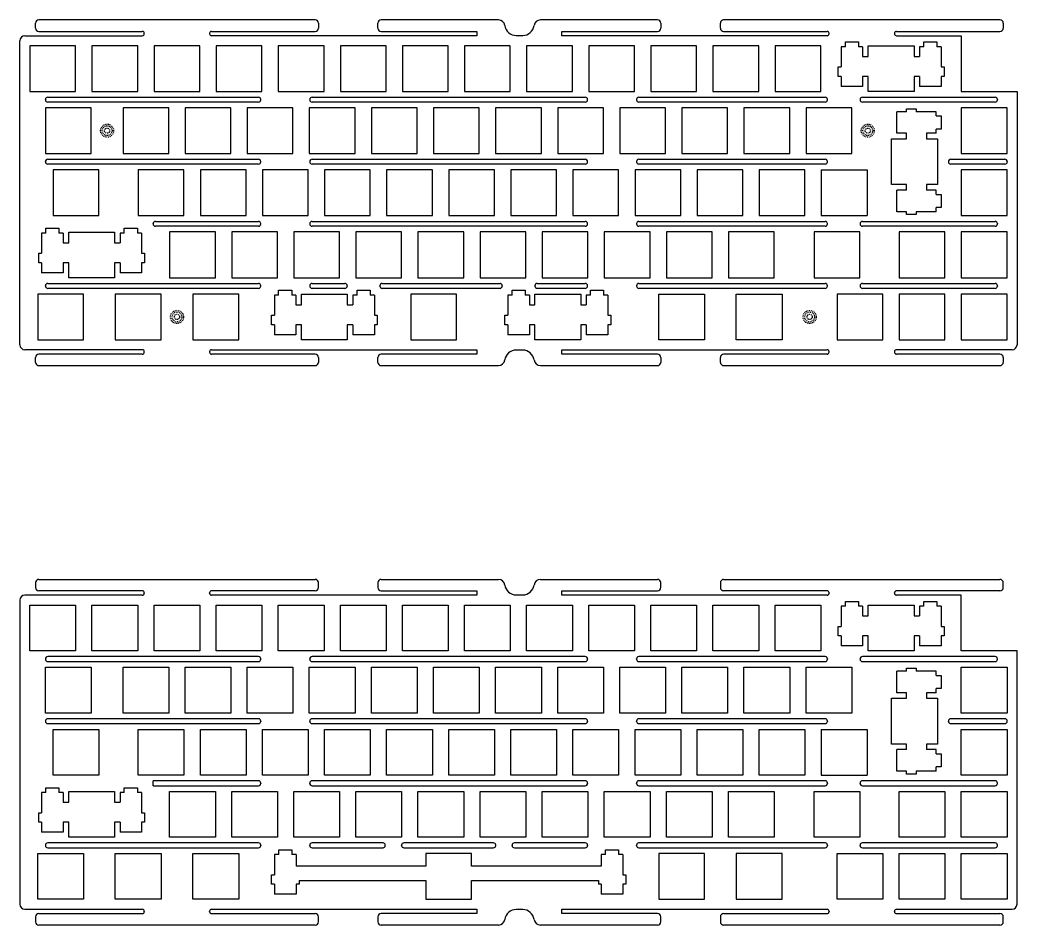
# Model space of a CAD drawing. Header units: inches. Extents: x -145 to 702, y 9 to 289.
# Drawn here: x 396.7 to 701.8, y 9.3 to 286.3 of the extents above; entities that cross this region are included whole.
import ezdxf

# ---------------------------------------------------------------- set-up
doc = ezdxf.new("R2010")
doc.units = ezdxf.units.IN
doc.header["$LTSCALE"] = 2.574606
doc.header["$MEASUREMENT"] = 0
doc.linetypes.add('HIDDEN', pattern=[0.2, 0.1, -0.1])
doc.layers.get('0').update_dxf_attribs({"linetype": 'CONTINUOUS'})
doc.layers.add('DEFAULT_2', color=8, linetype='HIDDEN')

msp = doc.modelspace()

# ---------------------------------------------------------------- linework, layer by layer
at = {"color": 7, "linetype": 'Continuous'}
for p, q in [((401.52, 283.82), (401.52, 285.32)), ((487.07, 286.32), (402.52, 286.32)), ((488.07, 285.32), (488.07, 283.82)), ((506.29, 283.82), (506.29, 285.32)), ((543.13, 286.32), (507.29, 286.32)), ((591.84, 286.32), (556.03, 286.32)), ((592.84, 285.32), (592.84, 283.82)), ((611.07, 283.82), (611.07, 285.32)), ((696.62, 286.32), (612.07, 286.32)), ((697.62, 285.32), (697.62, 283.82)), ((398.24, 281.47), (434.19, 281.47)), ((402.52, 282.82), (434.19, 282.82)), ((434.79, 282.07), (434.79, 282.22)), ((454.79, 282.22), (454.79, 282.07)), ((455.39, 282.82), (487.07, 282.82)), ((536.57, 281.47), (455.39, 281.47)), ((507.29, 282.82), (536.57, 282.82)), ((536.57, 282.82), (536.57, 281.47)), ((548.58, 281.57), (550.58, 281.57)), ((562.57, 281.47), (562.57, 282.82)), ((562.57, 282.82), (591.84, 282.82)), ((643.74, 281.47), (562.57, 281.47)), ((612.07, 282.82), (643.74, 282.82)), ((644.34, 282.07), (644.34, 282.22)), ((664.34, 282.22), (664.34, 282.07)), ((664.94, 282.82), (696.62, 282.82)), ((664.94, 281.47), (684.79, 281.47)), ((684.79, 281.47), (684.79, 264.42)), ((396.74, 186.87), (396.74, 279.97)), ((399.79, 278.42), (399.79, 264.42)), ((413.79, 278.42), (399.79, 278.42)), ((413.79, 264.42), (413.79, 278.42)), ((418.79, 278.42), (418.79, 264.42)), ((432.79, 278.42), (418.79, 278.42)), ((432.79, 264.42), (432.79, 278.42)), ((437.79, 278.42), (437.79, 264.42)), ((451.79, 278.42), (437.79, 278.42)), ((451.79, 264.42), (451.79, 278.42)), ((456.79, 278.42), (456.79, 264.42)), ((470.79, 278.42), (456.79, 278.42)), ((470.79, 264.42), (470.79, 278.42)), ((475.79, 278.42), (475.79, 264.42)), ((489.79, 278.42), (475.79, 278.42)), ((489.79, 264.42), (489.79, 278.42)), ((494.79, 278.42), (494.79, 264.42)), ((508.79, 278.42), (494.79, 278.42)), ((508.79, 264.42), (508.79, 278.42)), ((513.79, 278.42), (513.79, 264.42)), ((527.79, 278.42), (513.79, 278.42)), ((527.79, 264.42), (527.79, 278.42)), ((532.79, 278.42), (532.79, 264.42)), ((546.79, 278.42), (532.79, 278.42)), ((546.79, 264.42), (546.79, 278.42)), ((551.79, 278.42), (551.79, 264.42)), ((565.79, 278.42), (551.79, 278.42)), ((565.79, 264.42), (565.79, 278.42)), ((570.79, 278.42), (570.79, 264.42)), ((584.79, 278.42), (570.79, 278.42)), ((584.79, 264.42), (584.79, 278.42)), ((589.79, 278.42), (589.79, 264.42)), ((603.79, 278.42), (589.79, 278.42)), ((603.79, 264.42), (603.79, 278.42)), ((622.79, 278.42), (608.79, 278.42)), ((608.79, 278.42), (608.79, 264.42)), ((622.79, 264.42), (622.79, 278.42)), ((641.79, 278.42), (627.79, 278.42)), ((627.79, 278.42), (627.79, 264.42)), ((641.79, 264.42), (641.79, 278.42)), ((649.31, 278.08), (648, 278.08)), ((648, 278.08), (648, 271.92)), ((649.31, 279.58), (653.31, 279.58)), ((649.31, 278.08), (649.31, 279.58)), ((653.31, 279.58), (653.31, 278.08)), ((654.6, 278.08), (653.31, 278.08)), ((654.6, 278.08), (654.6, 275.12)), ((656.31, 278.42), (670.31, 278.42)), ((656.31, 275.12), (656.31, 278.42)), ((670.31, 278.42), (670.31, 275.12)), ((673.31, 278.08), (672, 278.08)), ((672, 278.08), (672, 275.12)), ((673.31, 279.58), (677.31, 279.58)), ((673.31, 278.08), (673.31, 279.58)), ((677.31, 279.58), (677.31, 278.08)), ((678.6, 278.08), (677.31, 278.08)), ((678.6, 278.08), (678.6, 271.92)), ((654.6, 275.12), (656.31, 275.12)), ((670.31, 275.12), (672, 275.12)), ((647.1, 271.92), (648, 271.92)), ((647.1, 269), (647.1, 271.92)), ((678.6, 271.92), (679.5, 271.92)), ((679.5, 271.92), (679.5, 269)), ((648, 269), (647.1, 269)), ((648, 269), (648, 265.98)), ((654.6, 269), (654.6, 265.98)), ((656.31, 269), (654.6, 269)), ((656.31, 264.42), (656.31, 269)), ((670.31, 269), (670.31, 264.42)), ((672, 269), (670.31, 269)), ((672, 269), (672, 265.98)), ((679.5, 269), (678.6, 269)), ((678.6, 269), (678.6, 265.98)), ((654.6, 265.98), (648, 265.98)), ((678.6, 265.98), (672, 265.98)), ((399.79, 264.42), (413.79, 264.42)), ((405.24, 262.67), (469.73, 262.67)), ((418.79, 264.42), (432.79, 264.42)), ((437.79, 264.42), (451.79, 264.42)), ((456.79, 264.42), (470.79, 264.42)), ((475.79, 264.42), (489.79, 264.42)), ((486.13, 262.67), (569.73, 262.67)), ((494.79, 264.42), (508.79, 264.42)), ((513.79, 264.42), (527.79, 264.42)), ((532.79, 264.42), (546.79, 264.42)), ((551.79, 264.42), (565.79, 264.42)), ((570.79, 264.42), (584.79, 264.42)), ((586.13, 262.67), (643.13, 262.67)), ((589.79, 264.42), (603.79, 264.42)), ((608.79, 264.42), (622.79, 264.42)), ((627.79, 264.42), (641.79, 264.42)), ((654.53, 262.67), (695.14, 262.67)), ((670.31, 264.42), (656.31, 264.42)), ((684.79, 264.42), (701.84, 264.42)), ((701.84, 264.42), (701.84, 186.87)), ((404.54, 261.87), (404.54, 261.97)), ((404.54, 259.42), (404.54, 245.42)), ((418.54, 259.42), (404.54, 259.42)), ((469.73, 261.17), (405.24, 261.17)), ((418.54, 245.42), (418.54, 259.42)), ((428.29, 259.42), (428.29, 245.42)), ((442.29, 259.42), (428.29, 259.42)), ((442.29, 245.42), (442.29, 259.42)), ((447.29, 259.42), (447.29, 245.42)), ((461.29, 259.42), (447.29, 259.42)), ((461.29, 245.42), (461.29, 259.42)), ((466.29, 259.42), (466.29, 245.42)), ((480.29, 259.42), (466.29, 259.42)), ((470.43, 261.87), (470.43, 261.97)), ((480.29, 245.42), (480.29, 259.42)), ((485.29, 259.42), (485.29, 245.42)), ((499.29, 259.42), (485.29, 259.42)), ((485.43, 261.97), (485.43, 261.87)), ((569.73, 261.17), (486.13, 261.17)), ((499.29, 245.42), (499.29, 259.42)), ((504.29, 259.42), (504.29, 245.42)), ((518.29, 259.42), (504.29, 259.42)), ((518.29, 245.42), (518.29, 259.42)), ((523.29, 259.42), (523.29, 245.42)), ((537.29, 259.42), (523.29, 259.42)), ((537.29, 245.42), (537.29, 259.42)), ((542.29, 259.42), (542.29, 245.42)), ((556.29, 259.42), (542.29, 259.42)), ((556.29, 245.42), (556.29, 259.42)), ((561.29, 259.42), (561.29, 245.42)), ((575.29, 259.42), (561.29, 259.42)), ((570.43, 261.87), (570.43, 261.97)), ((575.29, 245.42), (575.29, 259.42)), ((580.29, 259.42), (580.29, 245.42)), ((594.29, 259.42), (580.29, 259.42)), ((585.43, 261.97), (585.43, 261.87)), ((643.13, 261.17), (586.13, 261.17)), ((594.29, 245.42), (594.29, 259.42)), ((613.29, 259.42), (599.29, 259.42)), ((599.29, 259.42), (599.29, 245.42)), ((613.29, 245.42), (613.29, 259.42)), ((632.29, 259.42), (618.29, 259.42)), ((618.29, 259.42), (618.29, 245.42)), ((632.29, 245.42), (632.29, 259.42)), ((651.29, 259.42), (637.29, 259.42)), ((637.29, 259.42), (637.29, 245.42)), ((643.83, 261.87), (643.83, 261.97)), ((651.29, 245.42), (651.29, 259.42)), ((653.83, 261.97), (653.83, 261.87)), ((695.14, 261.17), (654.53, 261.17)), ((698.79, 259.42), (684.79, 259.42)), ((684.79, 259.42), (684.79, 245.42)), ((695.84, 261.97), (695.84, 261.87)), ((698.79, 245.42), (698.79, 259.42)), ((665.02, 251.62), (665.02, 258.22)), ((668.04, 258.22), (665.02, 258.22)), ((668.04, 258.22), (668.04, 259.12)), ((668.04, 259.12), (670.96, 259.12)), ((670.96, 259.12), (670.96, 258.22)), ((677.12, 258.22), (670.96, 258.22)), ((677.12, 256.92), (677.12, 258.22)), ((677.12, 256.92), (678.62, 256.92)), ((678.62, 256.92), (678.62, 252.92)), ((668.04, 251.62), (665.02, 251.62)), ((668.04, 249.92), (668.04, 251.62)), ((674.16, 251.62), (674.16, 249.92)), ((677.12, 251.62), (674.16, 251.62)), ((678.62, 252.92), (677.12, 252.92)), ((677.12, 251.62), (677.12, 252.92)), ((663.46, 235.92), (663.46, 249.92)), ((663.46, 249.92), (668.04, 249.92)), ((674.16, 249.92), (677.46, 249.92)), ((677.46, 249.92), (677.46, 235.92)), ((404.54, 245.42), (418.54, 245.42)), ((428.29, 245.42), (442.29, 245.42)), ((447.29, 245.42), (461.29, 245.42)), ((466.29, 245.42), (480.29, 245.42)), ((485.29, 245.42), (499.29, 245.42)), ((504.29, 245.42), (518.29, 245.42)), ((523.29, 245.42), (537.29, 245.42)), ((542.29, 245.42), (556.29, 245.42)), ((561.29, 245.42), (575.29, 245.42)), ((580.29, 245.42), (594.29, 245.42)), ((599.29, 245.42), (613.29, 245.42)), ((618.29, 245.42), (632.29, 245.42)), ((637.29, 245.42), (651.29, 245.42)), ((684.79, 245.42), (698.79, 245.42)), ((404.54, 242.87), (404.54, 242.97)), ((405.24, 243.67), (469.73, 243.67)), ((469.73, 242.17), (405.24, 242.17)), ((470.43, 242.87), (470.43, 242.97)), ((485.43, 242.97), (485.43, 242.87)), ((486.13, 243.67), (569.73, 243.67)), ((569.73, 242.17), (486.13, 242.17)), ((570.43, 242.87), (570.43, 242.97)), ((585.43, 242.97), (585.43, 242.87)), ((586.13, 243.67), (643.13, 243.67)), ((643.13, 242.17), (586.13, 242.17)), ((643.83, 242.87), (643.83, 242.97)), ((680.83, 242.97), (680.83, 242.87)), ((681.53, 243.67), (698.14, 243.67)), ((698.14, 242.17), (681.53, 242.17)), ((698.84, 242.97), (698.84, 242.87)), ((406.92, 240.42), (406.92, 226.42)), ((420.92, 240.42), (406.92, 240.42)), ((420.92, 226.42), (420.92, 240.42)), ((432.94, 240.42), (432.94, 226.42)), ((446.94, 240.42), (432.94, 240.42)), ((446.94, 226.42), (446.94, 240.42)), ((451.94, 240.42), (451.94, 226.42)), ((465.94, 240.42), (451.94, 240.42)), ((465.94, 226.42), (465.94, 240.42)), ((470.94, 240.42), (470.94, 226.42)), ((484.94, 240.42), (470.94, 240.42)), ((484.94, 226.42), (484.94, 240.42)), ((489.94, 240.42), (489.94, 226.42)), ((503.94, 240.42), (489.94, 240.42)), ((503.94, 226.42), (503.94, 240.42)), ((508.94, 240.42), (508.94, 226.42)), ((522.94, 240.42), (508.94, 240.42)), ((522.94, 226.42), (522.94, 240.42)), ((527.94, 240.42), (527.94, 226.42)), ((541.94, 240.42), (527.94, 240.42)), ((541.94, 226.42), (541.94, 240.42)), ((546.94, 240.42), (546.94, 226.42)), ((560.94, 240.42), (546.94, 240.42)), ((560.94, 226.42), (560.94, 240.42)), ((579.94, 240.42), (565.94, 240.42)), ((565.94, 240.42), (565.94, 226.42)), ((579.94, 226.42), (579.94, 240.42)), ((598.94, 240.42), (584.94, 240.42)), ((584.94, 240.42), (584.94, 226.42)), ((598.94, 226.42), (598.94, 240.42)), ((617.94, 240.42), (603.94, 240.42)), ((603.94, 240.42), (603.94, 226.42)), ((617.94, 226.42), (617.94, 240.42)), ((636.94, 240.42), (622.94, 240.42)), ((622.94, 240.42), (622.94, 226.42)), ((636.94, 226.42), (636.94, 240.42)), ((641.94, 240.42), (655.94, 240.42)), ((641.94, 240.42), (641.94, 226.42)), ((655.94, 240.42), (655.94, 226.42)), ((698.79, 240.42), (684.79, 240.42)), ((684.79, 240.42), (684.79, 226.42)), ((698.79, 226.42), (698.79, 240.42)), ((668.04, 235.92), (663.46, 235.92)), ((668.04, 234.22), (668.04, 235.92)), ((674.16, 235.92), (674.16, 234.22)), ((677.46, 235.92), (674.16, 235.92)), ((665.02, 227.62), (665.02, 234.22)), ((668.04, 234.22), (665.02, 234.22)), ((677.12, 234.22), (674.16, 234.22)), ((677.12, 232.92), (677.12, 234.22)), ((677.12, 232.92), (678.62, 232.92)), ((678.62, 232.92), (678.62, 228.92)), ((678.62, 228.92), (677.12, 228.92)), ((677.12, 227.62), (677.12, 228.92)), ((406.92, 226.42), (420.92, 226.42)), ((432.94, 226.42), (446.94, 226.42)), ((451.94, 226.42), (465.94, 226.42)), ((470.94, 226.42), (484.94, 226.42)), ((489.94, 226.42), (503.94, 226.42)), ((508.94, 226.42), (522.94, 226.42)), ((527.94, 226.42), (541.94, 226.42)), ((546.94, 226.42), (560.94, 226.42)), ((565.94, 226.42), (579.94, 226.42)), ((584.94, 226.42), (598.94, 226.42)), ((603.94, 226.42), (617.94, 226.42)), ((622.94, 226.42), (636.94, 226.42)), ((641.94, 226.42), (655.94, 226.42)), ((668.04, 227.62), (665.02, 227.62)), ((668.04, 226.72), (668.04, 227.62)), ((670.96, 226.72), (668.04, 226.72)), ((670.96, 227.62), (670.96, 226.72)), ((677.12, 227.62), (670.96, 227.62)), ((684.79, 226.42), (698.79, 226.42)), ((437.49, 223.87), (437.49, 223.97)), ((438.19, 224.67), (469.73, 224.67)), ((469.73, 223.17), (438.19, 223.17)), ((470.43, 223.87), (470.43, 223.97)), ((485.43, 223.97), (485.43, 223.87)), ((486.13, 224.67), (569.73, 224.67)), ((569.73, 223.17), (486.13, 223.17)), ((570.43, 223.87), (570.43, 223.97)), ((585.43, 223.97), (585.43, 223.87)), ((586.13, 224.67), (643.13, 224.67)), ((643.13, 223.17), (586.13, 223.17)), ((643.83, 223.87), (643.83, 223.97)), ((653.83, 223.97), (653.83, 223.87)), ((654.53, 224.67), (695.14, 224.67)), ((695.14, 223.17), (654.53, 223.17)), ((695.84, 223.97), (695.84, 223.87)), ((404.68, 221.06), (403.38, 221.06)), ((403.38, 221.06), (403.38, 214.9)), ((404.68, 222.56), (408.68, 222.56)), ((404.68, 221.06), (404.68, 222.56)), ((408.68, 222.56), (408.68, 221.06)), ((409.98, 221.06), (408.68, 221.06)), ((409.98, 221.06), (409.98, 218.1)), ((411.68, 221.4), (425.68, 221.4)), ((411.68, 218.1), (411.68, 221.4)), ((425.68, 221.4), (425.68, 218.1)), ((428.68, 221.06), (427.38, 221.06)), ((427.38, 221.06), (427.38, 218.1)), ((428.68, 222.56), (432.68, 222.56)), ((428.68, 221.06), (428.68, 222.56)), ((432.68, 222.56), (432.68, 221.06)), ((433.98, 221.06), (432.68, 221.06)), ((433.98, 221.06), (433.98, 214.9)), ((442.54, 221.42), (442.54, 207.42)), ((456.54, 221.42), (442.54, 221.42)), ((456.54, 207.42), (456.54, 221.42)), ((461.54, 221.42), (461.54, 207.42)), ((475.54, 221.42), (461.54, 221.42)), ((475.54, 207.42), (475.54, 221.42)), ((480.54, 221.42), (480.54, 207.42)), ((494.54, 221.42), (480.54, 221.42)), ((494.54, 207.42), (494.54, 221.42)), ((499.54, 221.42), (499.54, 207.42)), ((513.54, 221.42), (499.54, 221.42)), ((513.54, 207.42), (513.54, 221.42)), ((518.54, 221.42), (518.54, 207.42)), ((532.54, 221.42), (518.54, 221.42)), ((532.54, 207.42), (532.54, 221.42)), ((537.54, 221.42), (537.54, 207.42)), ((551.54, 221.42), (537.54, 221.42)), ((551.54, 207.42), (551.54, 221.42)), ((570.54, 221.42), (556.54, 221.42)), ((556.54, 221.42), (556.54, 207.42)), ((570.54, 207.42), (570.54, 221.42)), ((589.54, 221.42), (575.54, 221.42)), ((575.54, 221.42), (575.54, 207.42)), ((589.54, 207.42), (589.54, 221.42)), ((608.54, 221.42), (594.54, 221.42)), ((594.54, 221.42), (594.54, 207.42)), ((608.54, 207.42), (608.54, 221.42)), ((627.54, 221.42), (613.54, 221.42)), ((613.54, 221.42), (613.54, 207.42)), ((627.54, 207.42), (627.54, 221.42)), ((653.77, 221.42), (639.77, 221.42)), ((639.77, 221.42), (639.77, 207.42)), ((653.77, 207.42), (653.77, 221.42)), ((679.79, 221.42), (665.79, 221.42)), ((665.79, 221.42), (665.79, 207.42)), ((679.79, 207.42), (679.79, 221.42)), ((698.79, 221.42), (684.79, 221.42)), ((684.79, 221.42), (684.79, 207.42)), ((698.79, 207.42), (698.79, 221.42)), ((409.98, 218.1), (411.68, 218.1)), ((425.68, 218.1), (427.38, 218.1)), ((402.48, 214.9), (403.38, 214.9)), ((402.48, 211.98), (402.48, 214.9)), ((433.98, 214.9), (434.88, 214.9)), ((434.88, 214.9), (434.88, 211.98)), ((403.38, 211.98), (402.48, 211.98)), ((403.38, 211.98), (403.38, 208.96)), ((409.98, 211.98), (409.98, 208.96)), ((411.68, 211.98), (409.98, 211.98)), ((411.68, 207.4), (411.68, 211.98)), ((425.68, 211.98), (425.68, 207.4)), ((427.38, 211.98), (425.68, 211.98)), ((427.38, 211.98), (427.38, 208.96)), ((434.88, 211.98), (433.98, 211.98)), ((433.98, 211.98), (433.98, 208.96)), ((409.98, 208.96), (403.38, 208.96)), ((433.98, 208.96), (427.38, 208.96)), ((404.54, 204.87), (404.54, 204.97)), ((405.24, 205.67), (469.73, 205.67)), ((425.68, 207.4), (411.68, 207.4)), ((442.54, 207.42), (456.54, 207.42)), ((461.54, 207.42), (475.54, 207.42)), ((470.43, 204.87), (470.43, 204.97)), ((480.54, 207.42), (494.54, 207.42)), ((485.43, 204.97), (485.43, 204.87)), ((486.13, 205.67), (496.2, 205.67)), ((496.9, 204.97), (496.9, 204.87)), ((499.54, 207.42), (513.54, 207.42)), ((506.9, 204.87), (506.9, 204.97)), ((507.6, 205.67), (543.64, 205.67)), ((518.54, 207.42), (532.54, 207.42)), ((537.54, 207.42), (551.54, 207.42)), ((544.34, 204.97), (544.34, 204.87)), ((554.34, 204.87), (554.34, 204.97)), ((555.04, 205.67), (569.73, 205.67)), ((556.54, 207.42), (570.54, 207.42)), ((570.43, 204.87), (570.43, 204.97)), ((575.54, 207.42), (589.54, 207.42)), ((585.43, 204.97), (585.43, 204.87)), ((586.13, 205.67), (643.13, 205.67)), ((594.54, 207.42), (608.54, 207.42)), ((613.54, 207.42), (627.54, 207.42)), ((639.77, 207.42), (653.77, 207.42)), ((643.83, 204.87), (643.83, 204.97)), ((653.83, 204.97), (653.83, 204.87)), ((654.53, 205.67), (695.14, 205.67)), ((665.79, 207.42), (679.79, 207.42)), ((684.79, 207.42), (698.79, 207.42)), ((695.84, 204.97), (695.84, 204.87)), ((402.17, 202.42), (402.17, 188.42)), ((416.17, 202.42), (402.17, 202.42)), ((469.73, 204.17), (405.24, 204.17)), ((416.17, 188.42), (416.17, 202.42)), ((425.92, 202.42), (425.92, 188.42)), ((439.92, 202.42), (425.92, 202.42)), ((439.92, 188.42), (439.92, 202.42)), ((449.67, 202.42), (449.67, 188.42)), ((463.67, 202.42), (449.67, 202.42)), ((463.67, 188.42), (463.67, 202.42)), ((475.9, 202.08), (474.59, 202.08)), ((474.59, 202.08), (474.59, 195.92)), ((475.9, 203.58), (479.9, 203.58)), ((475.9, 202.08), (475.9, 203.58)), ((479.9, 203.58), (479.9, 202.08)), ((481.19, 202.08), (479.9, 202.08)), ((481.19, 202.08), (481.19, 199.12)), ((482.9, 202.42), (496.9, 202.42)), ((482.9, 199.12), (482.9, 202.42)), ((496.2, 204.17), (486.13, 204.17)), ((496.9, 202.42), (496.9, 199.12)), ((499.9, 202.08), (498.59, 202.08)), ((498.59, 202.08), (498.59, 199.12)), ((499.9, 203.58), (503.9, 203.58)), ((499.9, 202.08), (499.9, 203.58)), ((503.9, 203.58), (503.9, 202.08)), ((505.19, 202.08), (503.9, 202.08)), ((505.19, 202.08), (505.19, 195.92)), ((543.64, 204.17), (507.6, 204.17)), ((516.31, 202.42), (516.31, 188.42)), ((530.31, 202.42), (516.31, 202.42)), ((530.31, 188.42), (530.31, 202.42)), ((547.34, 202.08), (546.03, 202.08)), ((546.03, 202.08), (546.03, 195.92)), ((547.34, 203.58), (551.34, 203.58)), ((547.34, 202.08), (547.34, 203.58)), ((551.34, 203.58), (551.34, 202.08)), ((552.63, 202.08), (551.34, 202.08)), ((552.63, 202.08), (552.63, 199.12)), ((554.34, 202.42), (568.34, 202.42)), ((554.34, 199.12), (554.34, 202.42)), ((569.73, 204.17), (555.04, 204.17)), ((568.34, 202.42), (568.34, 199.12)), ((571.34, 202.08), (570.03, 202.08)), ((570.03, 202.08), (570.03, 199.12)), ((571.34, 203.58), (575.34, 203.58)), ((571.34, 202.08), (571.34, 203.58)), ((575.34, 203.58), (575.34, 202.08)), ((576.63, 202.08), (575.34, 202.08)), ((576.63, 202.08), (576.63, 195.92)), ((643.13, 204.17), (586.13, 204.17)), ((592.19, 202.42), (606.19, 202.42)), ((592.19, 188.42), (592.19, 202.42)), ((606.19, 202.42), (606.19, 188.42)), ((615.94, 202.42), (629.94, 202.42)), ((615.94, 188.42), (615.94, 202.42)), ((629.94, 202.42), (629.94, 188.42)), ((660.79, 202.42), (646.79, 202.42)), ((646.79, 202.42), (646.79, 188.42)), ((695.14, 204.17), (654.53, 204.17)), ((660.79, 188.42), (660.79, 202.42)), ((679.79, 202.42), (665.79, 202.42)), ((665.79, 202.42), (665.79, 188.42)), ((679.79, 188.42), (679.79, 202.42)), ((698.79, 202.42), (684.79, 202.42)), ((684.79, 202.42), (684.79, 188.42)), ((698.79, 188.42), (698.79, 202.42)), ((481.19, 199.12), (482.9, 199.12)), ((496.9, 199.12), (498.59, 199.12)), ((552.63, 199.12), (554.34, 199.12)), ((568.34, 199.12), (570.03, 199.12)), ((473.69, 195.92), (474.59, 195.92)), ((473.69, 193), (473.69, 195.92)), ((505.19, 195.92), (506.09, 195.92)), ((506.09, 195.92), (506.09, 193)), ((545.13, 195.92), (546.03, 195.92)), ((545.13, 193), (545.13, 195.92)), ((576.63, 195.92), (577.53, 195.92)), ((577.53, 195.92), (577.53, 193)), ((474.59, 193), (473.69, 193)), ((474.59, 193), (474.59, 189.98)), ((481.19, 193), (481.19, 189.98)), ((482.9, 193), (481.19, 193)), ((482.9, 188.42), (482.9, 193)), ((496.9, 193), (496.9, 188.42)), ((498.59, 193), (496.9, 193)), ((498.59, 193), (498.59, 189.98)), ((506.09, 193), (505.19, 193)), ((505.19, 193), (505.19, 189.98)), ((546.03, 193), (545.13, 193)), ((546.03, 193), (546.03, 189.98)), ((552.63, 193), (552.63, 189.98)), ((554.34, 193), (552.63, 193)), ((554.34, 188.42), (554.34, 193)), ((568.34, 193), (568.34, 188.42)), ((570.03, 193), (568.34, 193)), ((570.03, 193), (570.03, 189.98)), ((577.53, 193), (576.63, 193)), ((576.63, 193), (576.63, 189.98)), ((481.19, 189.98), (474.59, 189.98)), ((505.19, 189.98), (498.59, 189.98)), ((552.63, 189.98), (546.03, 189.98)), ((576.63, 189.98), (570.03, 189.98)), ((402.17, 188.42), (416.17, 188.42)), ((425.92, 188.42), (439.92, 188.42)), ((449.67, 188.42), (463.67, 188.42)), ((496.9, 188.42), (482.9, 188.42)), ((516.31, 188.42), (530.31, 188.42)), ((568.34, 188.42), (554.34, 188.42)), ((606.19, 188.42), (592.19, 188.42)), ((629.94, 188.42), (615.94, 188.42)), ((646.79, 188.42), (660.79, 188.42)), ((665.79, 188.42), (679.79, 188.42)), ((684.79, 188.42), (698.79, 188.42)), ((434.19, 185.37), (398.24, 185.37)), ((434.19, 184.02), (402.52, 184.02)), ((434.79, 184.62), (434.79, 184.77)), ((454.79, 184.77), (454.79, 184.62)), ((455.39, 185.37), (536.57, 185.37)), ((487.07, 184.02), (455.39, 184.02)), ((536.57, 184.02), (507.29, 184.02)), ((536.57, 185.37), (536.57, 184.02)), ((550.58, 185.27), (548.58, 185.27)), ((562.57, 185.37), (643.74, 185.37)), ((562.57, 184.02), (562.57, 185.37)), ((591.84, 184.02), (562.57, 184.02)), ((643.74, 184.02), (612.07, 184.02)), ((644.34, 184.62), (644.34, 184.77)), ((664.34, 184.77), (664.34, 184.62)), ((700.34, 185.37), (664.94, 185.37)), ((696.62, 184.02), (664.94, 184.02)), ((401.52, 181.52), (401.52, 183.02)), ((402.52, 180.52), (487.07, 180.52)), ((488.07, 183.02), (488.07, 181.52)), ((506.29, 181.52), (506.29, 183.02)), ((507.29, 180.52), (543.13, 180.52)), ((556.03, 180.52), (591.84, 180.52)), ((592.84, 183.02), (592.84, 181.52)), ((611.07, 181.52), (611.07, 183.02)), ((612.07, 180.52), (696.62, 180.52)), ((697.62, 183.02), (697.62, 181.52)), ((401.52, 114.09), (401.52, 112.59)), ((402.52, 115.09), (487.07, 115.09)), ((488.07, 112.59), (488.07, 114.09)), ((506.29, 114.09), (506.29, 112.59)), ((507.29, 115.09), (543.13, 115.09)), ((556.03, 115.09), (591.84, 115.09)), ((592.84, 112.59), (592.84, 114.09)), ((611.07, 114.09), (611.07, 112.59)), ((612.07, 115.09), (696.62, 115.09)), ((697.62, 112.59), (697.62, 114.09)), ((434.19, 110.24), (398.24, 110.24)), ((434.19, 111.59), (402.52, 111.59)), ((434.79, 110.99), (434.79, 110.84)), ((454.79, 110.84), (454.79, 110.99)), ((487.07, 111.59), (455.39, 111.59)), ((536.57, 110.24), (455.39, 110.24)), ((507.29, 111.59), (536.57, 111.59)), ((536.57, 111.59), (536.57, 110.24)), ((548.58, 110.34), (550.58, 110.34)), ((562.57, 110.24), (562.57, 111.59)), ((562.57, 111.59), (591.84, 111.59)), ((643.74, 110.24), (562.57, 110.24)), ((643.74, 111.59), (612.07, 111.59)), ((644.34, 110.99), (644.34, 110.84)), ((664.34, 110.84), (664.34, 110.99)), ((696.62, 111.59), (664.94, 111.59)), ((684.79, 110.24), (664.94, 110.24)), ((684.79, 93.19), (684.79, 110.24)), ((396.74, 108.74), (396.74, 15.64)), ((399.79, 93.19), (399.79, 107.19)), ((399.79, 107.19), (413.79, 107.19)), ((413.79, 107.19), (413.79, 93.19)), ((418.79, 93.19), (418.79, 107.19)), ((418.79, 107.19), (432.79, 107.19)), ((432.79, 107.19), (432.79, 93.19)), ((437.79, 93.19), (437.79, 107.19)), ((437.79, 107.19), (451.79, 107.19)), ((451.79, 107.19), (451.79, 93.19)), ((456.79, 93.19), (456.79, 107.19)), ((456.79, 107.19), (470.79, 107.19)), ((470.79, 107.19), (470.79, 93.19)), ((475.79, 93.19), (475.79, 107.19)), ((475.79, 107.19), (489.79, 107.19)), ((489.79, 107.19), (489.79, 93.19)), ((494.79, 93.19), (494.79, 107.19)), ((494.79, 107.19), (508.79, 107.19)), ((508.79, 107.19), (508.79, 93.19)), ((513.79, 93.19), (513.79, 107.19)), ((513.79, 107.19), (527.79, 107.19)), ((527.79, 107.19), (527.79, 93.19)), ((532.79, 93.19), (532.79, 107.19)), ((532.79, 107.19), (546.79, 107.19)), ((546.79, 107.19), (546.79, 93.19)), ((551.79, 93.19), (551.79, 107.19)), ((551.79, 107.19), (565.79, 107.19)), ((565.79, 107.19), (565.79, 93.19)), ((570.79, 93.19), (570.79, 107.19)), ((570.79, 107.19), (584.79, 107.19)), ((584.79, 107.19), (584.79, 93.19)), ((589.79, 93.19), (589.79, 107.19)), ((589.79, 107.19), (603.79, 107.19)), ((603.79, 107.19), (603.79, 93.19)), ((608.79, 107.19), (622.79, 107.19)), ((608.79, 93.19), (608.79, 107.19)), ((622.79, 107.19), (622.79, 93.19)), ((627.79, 107.19), (641.79, 107.19)), ((627.79, 93.19), (627.79, 107.19)), ((641.79, 107.19), (641.79, 93.19)), ((649.31, 106.85), (648, 106.85)), ((648, 106.85), (648, 100.69)), ((649.31, 108.35), (653.31, 108.35)), ((649.31, 106.85), (649.31, 108.35)), ((653.31, 108.35), (653.31, 106.85)), ((654.6, 106.85), (653.31, 106.85)), ((654.6, 106.85), (654.6, 103.89)), ((656.31, 107.19), (670.31, 107.19)), ((656.31, 103.89), (656.31, 107.19)), ((670.31, 107.19), (670.31, 103.89)), ((673.31, 106.85), (672, 106.85)), ((672, 106.85), (672, 103.89)), ((673.31, 108.35), (677.31, 108.35)), ((673.31, 106.85), (673.31, 108.35)), ((677.31, 108.35), (677.31, 106.85)), ((678.6, 106.85), (677.31, 106.85)), ((678.6, 106.85), (678.6, 100.69)), ((654.6, 103.89), (656.31, 103.89)), ((670.31, 103.89), (672, 103.89)), ((647.1, 100.69), (648, 100.69)), ((647.1, 97.77), (647.1, 100.69)), ((678.6, 100.69), (679.5, 100.69)), ((679.5, 100.69), (679.5, 97.77)), ((648, 97.77), (647.1, 97.77)), ((648, 97.77), (648, 94.75)), ((654.6, 97.77), (654.6, 94.75)), ((656.31, 97.77), (654.6, 97.77)), ((656.31, 93.19), (656.31, 97.77)), ((670.31, 97.77), (670.31, 93.19)), ((672, 97.77), (670.31, 97.77)), ((672, 97.77), (672, 94.75)), ((679.5, 97.77), (678.6, 97.77)), ((678.6, 97.77), (678.6, 94.75)), ((654.6, 94.75), (648, 94.75)), ((678.6, 94.75), (672, 94.75)), ((413.79, 93.19), (399.79, 93.19)), ((432.79, 93.19), (418.79, 93.19)), ((451.79, 93.19), (437.79, 93.19)), ((470.79, 93.19), (456.79, 93.19)), ((489.79, 93.19), (475.79, 93.19)), ((508.79, 93.19), (494.79, 93.19)), ((527.79, 93.19), (513.79, 93.19)), ((546.79, 93.19), (532.79, 93.19)), ((565.79, 93.19), (551.79, 93.19)), ((584.79, 93.19), (570.79, 93.19)), ((603.79, 93.19), (589.79, 93.19)), ((622.79, 93.19), (608.79, 93.19)), ((641.79, 93.19), (627.79, 93.19)), ((670.31, 93.19), (656.31, 93.19)), ((701.84, 93.19), (684.79, 93.19)), ((701.84, 15.64), (701.84, 93.19)), ((404.54, 90.74), (404.54, 90.64)), ((469.73, 91.44), (405.24, 91.44)), ((405.24, 89.94), (469.73, 89.94)), ((470.43, 90.74), (470.43, 90.64)), ((485.43, 90.64), (485.43, 90.74)), ((569.73, 91.44), (486.13, 91.44)), ((486.13, 89.94), (569.73, 89.94)), ((570.43, 90.74), (570.43, 90.64)), ((585.43, 90.64), (585.43, 90.74)), ((643.13, 91.44), (586.13, 91.44)), ((586.13, 89.94), (643.13, 89.94)), ((643.83, 90.74), (643.83, 90.64)), ((653.83, 90.64), (653.83, 90.74)), ((695.14, 91.44), (654.53, 91.44)), ((654.53, 89.94), (695.14, 89.94)), ((695.84, 90.64), (695.84, 90.74)), ((404.54, 74.19), (404.54, 88.19)), ((404.54, 88.19), (418.54, 88.19)), ((418.54, 88.19), (418.54, 74.19)), ((428.29, 74.19), (428.29, 88.19)), ((428.29, 88.19), (442.29, 88.19)), ((442.29, 88.19), (442.29, 74.19)), ((447.29, 74.19), (447.29, 88.19)), ((447.29, 88.19), (461.29, 88.19)), ((461.29, 88.19), (461.29, 74.19)), ((466.29, 74.19), (466.29, 88.19)), ((466.29, 88.19), (480.29, 88.19)), ((480.29, 88.19), (480.29, 74.19)), ((485.29, 74.19), (485.29, 88.19)), ((485.29, 88.19), (499.29, 88.19)), ((499.29, 88.19), (499.29, 74.19)), ((504.29, 74.19), (504.29, 88.19)), ((504.29, 88.19), (518.29, 88.19)), ((518.29, 88.19), (518.29, 74.19)), ((523.29, 74.19), (523.29, 88.19)), ((523.29, 88.19), (537.29, 88.19)), ((537.29, 88.19), (537.29, 74.19)), ((542.29, 74.19), (542.29, 88.19)), ((542.29, 88.19), (556.29, 88.19)), ((556.29, 88.19), (556.29, 74.19)), ((561.29, 74.19), (561.29, 88.19)), ((561.29, 88.19), (575.29, 88.19)), ((575.29, 88.19), (575.29, 74.19)), ((580.29, 74.19), (580.29, 88.19)), ((580.29, 88.19), (594.29, 88.19)), ((594.29, 88.19), (594.29, 74.19)), ((599.29, 88.19), (613.29, 88.19)), ((599.29, 74.19), (599.29, 88.19)), ((613.29, 88.19), (613.29, 74.19)), ((618.29, 88.19), (632.29, 88.19)), ((618.29, 74.19), (618.29, 88.19)), ((632.29, 88.19), (632.29, 74.19)), ((637.29, 88.19), (651.29, 88.19)), ((637.29, 74.19), (637.29, 88.19)), ((651.29, 88.19), (651.29, 74.19)), ((665.02, 80.39), (665.02, 86.99)), ((668.04, 86.99), (665.02, 86.99)), ((668.04, 86.99), (668.04, 87.89)), ((668.04, 87.89), (670.96, 87.89)), ((670.96, 87.89), (670.96, 86.99)), ((677.12, 86.99), (670.96, 86.99)), ((677.12, 85.69), (677.12, 86.99)), ((677.12, 85.69), (678.62, 85.69)), ((678.62, 85.69), (678.62, 81.69)), ((684.79, 88.19), (698.79, 88.19)), ((684.79, 74.19), (684.79, 88.19)), ((698.79, 88.19), (698.79, 74.19)), ((668.04, 80.39), (665.02, 80.39)), ((668.04, 78.69), (668.04, 80.39)), ((674.16, 80.39), (674.16, 78.69)), ((677.12, 80.39), (674.16, 80.39)), ((678.62, 81.69), (677.12, 81.69)), ((677.12, 80.39), (677.12, 81.69)), ((663.46, 64.69), (663.46, 78.69)), ((663.46, 78.69), (668.04, 78.69)), ((674.16, 78.69), (677.46, 78.69)), ((677.46, 78.69), (677.46, 64.69)), ((418.54, 74.19), (404.54, 74.19)), ((442.29, 74.19), (428.29, 74.19)), ((461.29, 74.19), (447.29, 74.19)), ((480.29, 74.19), (466.29, 74.19)), ((499.29, 74.19), (485.29, 74.19)), ((518.29, 74.19), (504.29, 74.19)), ((537.29, 74.19), (523.29, 74.19)), ((556.29, 74.19), (542.29, 74.19)), ((575.29, 74.19), (561.29, 74.19)), ((594.29, 74.19), (580.29, 74.19)), ((613.29, 74.19), (599.29, 74.19)), ((632.29, 74.19), (618.29, 74.19)), ((651.29, 74.19), (637.29, 74.19)), ((698.79, 74.19), (684.79, 74.19)), ((404.54, 71.74), (404.54, 71.64)), ((469.73, 72.44), (405.24, 72.44)), ((405.24, 70.94), (469.73, 70.94)), ((470.43, 71.74), (470.43, 71.64)), ((485.43, 71.64), (485.43, 71.74)), ((569.73, 72.44), (486.13, 72.44)), ((486.13, 70.94), (569.73, 70.94)), ((570.43, 71.74), (570.43, 71.64)), ((585.43, 71.64), (585.43, 71.74)), ((643.13, 72.44), (586.13, 72.44)), ((586.13, 70.94), (643.13, 70.94)), ((643.83, 71.74), (643.83, 71.64)), ((680.83, 71.64), (680.83, 71.74)), ((698.14, 72.44), (681.53, 72.44)), ((681.53, 70.94), (698.14, 70.94)), ((698.84, 71.64), (698.84, 71.74)), ((406.92, 55.19), (406.92, 69.19)), ((406.92, 69.19), (420.92, 69.19)), ((420.92, 69.19), (420.92, 55.19)), ((432.94, 55.19), (432.94, 69.19)), ((432.94, 69.19), (446.94, 69.19)), ((446.94, 69.19), (446.94, 55.19)), ((451.94, 55.19), (451.94, 69.19)), ((451.94, 69.19), (465.94, 69.19)), ((465.94, 69.19), (465.94, 55.19)), ((470.94, 55.19), (470.94, 69.19)), ((470.94, 69.19), (484.94, 69.19)), ((484.94, 69.19), (484.94, 55.19)), ((489.94, 55.19), (489.94, 69.19)), ((489.94, 69.19), (503.94, 69.19)), ((503.94, 69.19), (503.94, 55.19)), ((508.94, 55.19), (508.94, 69.19)), ((508.94, 69.19), (522.94, 69.19)), ((522.94, 69.19), (522.94, 55.19)), ((527.94, 55.19), (527.94, 69.19)), ((527.94, 69.19), (541.94, 69.19)), ((541.94, 69.19), (541.94, 55.19)), ((546.94, 55.19), (546.94, 69.19)), ((546.94, 69.19), (560.94, 69.19)), ((560.94, 69.19), (560.94, 55.19)), ((565.94, 69.19), (579.94, 69.19)), ((565.94, 55.19), (565.94, 69.19)), ((579.94, 69.19), (579.94, 55.19)), ((584.94, 69.19), (598.94, 69.19)), ((584.94, 55.19), (584.94, 69.19)), ((598.94, 69.19), (598.94, 55.19)), ((603.94, 69.19), (617.94, 69.19)), ((603.94, 55.19), (603.94, 69.19)), ((617.94, 69.19), (617.94, 55.19)), ((622.94, 69.19), (636.94, 69.19)), ((622.94, 55.19), (622.94, 69.19)), ((636.94, 69.19), (636.94, 55.19)), ((641.94, 69.19), (655.94, 69.19)), ((641.94, 69.19), (641.94, 55.19)), ((655.94, 69.19), (655.94, 55.19)), ((684.79, 69.19), (698.79, 69.19)), ((684.79, 55.19), (684.79, 69.19)), ((698.79, 69.19), (698.79, 55.19)), ((668.04, 64.69), (663.46, 64.69)), ((668.04, 62.99), (668.04, 64.69)), ((674.16, 64.69), (674.16, 62.99)), ((677.46, 64.69), (674.16, 64.69)), ((665.02, 56.39), (665.02, 62.99)), ((668.04, 62.99), (665.02, 62.99)), ((677.12, 62.99), (674.16, 62.99)), ((677.12, 61.69), (677.12, 62.99)), ((677.12, 61.69), (678.62, 61.69)), ((678.62, 61.69), (678.62, 57.69)), ((420.92, 55.19), (406.92, 55.19)), ((446.94, 55.19), (432.94, 55.19)), ((465.94, 55.19), (451.94, 55.19)), ((484.94, 55.19), (470.94, 55.19)), ((503.94, 55.19), (489.94, 55.19)), ((522.94, 55.19), (508.94, 55.19)), ((541.94, 55.19), (527.94, 55.19)), ((560.94, 55.19), (546.94, 55.19)), ((579.94, 55.19), (565.94, 55.19)), ((598.94, 55.19), (584.94, 55.19)), ((617.94, 55.19), (603.94, 55.19)), ((636.94, 55.19), (622.94, 55.19)), ((641.94, 55.19), (655.94, 55.19)), ((668.04, 56.39), (665.02, 56.39)), ((668.04, 55.49), (668.04, 56.39)), ((670.96, 55.49), (668.04, 55.49)), ((670.96, 56.39), (670.96, 55.49)), ((677.12, 56.39), (670.96, 56.39)), ((678.62, 57.69), (677.12, 57.69)), ((677.12, 56.39), (677.12, 57.69)), ((698.79, 55.19), (684.79, 55.19)), ((437.49, 51.94), (437.49, 53.44)), ((469.73, 53.44), (437.49, 53.44)), ((437.49, 51.94), (469.73, 51.94)), ((470.43, 52.74), (470.43, 52.64)), ((485.43, 52.64), (485.43, 52.74)), ((569.73, 53.44), (486.13, 53.44)), ((486.13, 51.94), (569.73, 51.94)), ((570.43, 52.74), (570.43, 52.64)), ((585.43, 52.64), (585.43, 52.74)), ((643.13, 53.44), (586.13, 53.44)), ((586.13, 51.94), (643.13, 51.94)), ((643.83, 52.74), (643.83, 52.64)), ((653.83, 52.64), (653.83, 52.74)), ((695.14, 53.44), (654.53, 53.44)), ((654.53, 51.94), (695.14, 51.94)), ((695.84, 52.64), (695.84, 52.74)), ((404.68, 49.84), (403.38, 49.84)), ((403.38, 49.84), (403.38, 43.68)), ((404.68, 51.34), (408.68, 51.34)), ((404.68, 49.84), (404.68, 51.34)), ((408.68, 51.34), (408.68, 49.84)), ((409.98, 49.84), (408.68, 49.84)), ((409.98, 49.84), (409.98, 46.88)), ((411.68, 50.18), (425.68, 50.18)), ((411.68, 46.88), (411.68, 50.18)), ((425.68, 50.18), (425.68, 46.88)), ((428.68, 49.84), (427.38, 49.84)), ((427.38, 49.84), (427.38, 46.88)), ((428.68, 51.34), (432.68, 51.34)), ((428.68, 49.84), (428.68, 51.34)), ((432.68, 51.34), (432.68, 49.84)), ((433.98, 49.84), (432.68, 49.84)), ((433.98, 49.84), (433.98, 43.68)), ((442.54, 36.19), (442.54, 50.19)), ((442.54, 50.19), (456.54, 50.19)), ((456.54, 50.19), (456.54, 36.19)), ((461.54, 36.19), (461.54, 50.19)), ((461.54, 50.19), (475.54, 50.19)), ((475.54, 50.19), (475.54, 36.19)), ((480.54, 36.19), (480.54, 50.19)), ((480.54, 50.19), (494.54, 50.19)), ((494.54, 50.19), (494.54, 36.19)), ((499.54, 36.19), (499.54, 50.19)), ((499.54, 50.19), (513.54, 50.19)), ((513.54, 50.19), (513.54, 36.19)), ((518.54, 36.19), (518.54, 50.19)), ((518.54, 50.19), (532.54, 50.19)), ((532.54, 50.19), (532.54, 36.19)), ((537.54, 36.19), (537.54, 50.19)), ((537.54, 50.19), (551.54, 50.19)), ((551.54, 50.19), (551.54, 36.19)), ((556.54, 50.19), (570.54, 50.19)), ((556.54, 36.19), (556.54, 50.19)), ((570.54, 50.19), (570.54, 36.19)), ((575.54, 50.19), (589.54, 50.19)), ((575.54, 36.19), (575.54, 50.19)), ((589.54, 50.19), (589.54, 36.19)), ((594.54, 50.19), (608.54, 50.19)), ((594.54, 36.19), (594.54, 50.19)), ((608.54, 50.19), (608.54, 36.19)), ((613.54, 50.19), (627.54, 50.19)), ((613.54, 36.19), (613.54, 50.19)), ((627.54, 50.19), (627.54, 36.19)), ((639.77, 50.19), (653.77, 50.19)), ((639.77, 36.19), (639.77, 50.19)), ((653.77, 50.19), (653.77, 36.19)), ((665.79, 50.19), (679.79, 50.19)), ((665.79, 36.19), (665.79, 50.19)), ((679.79, 50.19), (679.79, 36.19)), ((684.79, 50.19), (698.79, 50.19)), ((684.79, 36.19), (684.79, 50.19)), ((698.79, 50.19), (698.79, 36.19)), ((409.98, 46.88), (411.68, 46.88)), ((425.68, 46.88), (427.38, 46.88)), ((402.48, 43.68), (403.38, 43.68)), ((402.48, 40.76), (402.48, 43.68)), ((433.98, 43.68), (434.88, 43.68)), ((434.88, 43.68), (434.88, 40.76)), ((403.38, 40.76), (402.48, 40.76)), ((403.38, 40.76), (403.38, 37.74)), ((409.98, 40.76), (409.98, 37.74)), ((411.68, 40.76), (409.98, 40.76)), ((411.68, 36.18), (411.68, 40.76)), ((425.68, 40.76), (425.68, 36.18)), ((427.38, 40.76), (425.68, 40.76)), ((427.38, 40.76), (427.38, 37.74)), ((434.88, 40.76), (433.98, 40.76)), ((433.98, 40.76), (433.98, 37.74)), ((409.98, 37.74), (403.38, 37.74)), ((433.98, 37.74), (427.38, 37.74)), ((404.54, 33.74), (404.54, 33.64)), ((469.73, 34.44), (405.24, 34.44)), ((425.68, 36.18), (411.68, 36.18)), ((456.54, 36.19), (442.54, 36.19)), ((475.54, 36.19), (461.54, 36.19)), ((470.43, 33.74), (470.43, 33.64)), ((494.54, 36.19), (480.54, 36.19)), ((485.43, 33.64), (485.43, 33.74)), ((507.84, 34.44), (486.13, 34.44)), ((513.54, 36.19), (499.54, 36.19)), ((508.54, 33.64), (508.54, 33.74)), ((513.54, 33.64), (513.54, 33.74)), ((541.62, 34.44), (514.24, 34.44)), ((532.54, 36.19), (518.54, 36.19)), ((551.54, 36.19), (537.54, 36.19)), ((542.32, 33.64), (542.32, 33.74)), ((547.32, 33.64), (547.32, 33.74)), ((569.73, 34.44), (548.02, 34.44)), ((570.54, 36.19), (556.54, 36.19)), ((570.43, 33.74), (570.43, 33.64)), ((589.54, 36.19), (575.54, 36.19)), ((585.43, 33.64), (585.43, 33.74)), ((643.13, 34.44), (586.13, 34.44)), ((608.54, 36.19), (594.54, 36.19)), ((627.54, 36.19), (613.54, 36.19)), ((653.77, 36.19), (639.77, 36.19)), ((643.83, 33.74), (643.83, 33.64)), ((653.83, 33.64), (653.83, 33.74)), ((695.14, 34.44), (654.53, 34.44)), ((679.79, 36.19), (665.79, 36.19)), ((698.79, 36.19), (684.79, 36.19)), ((695.84, 33.64), (695.84, 33.74)), ((402.17, 17.19), (402.17, 31.19)), ((402.17, 31.19), (416.17, 31.19)), ((405.24, 32.94), (469.73, 32.94)), ((416.17, 31.19), (416.17, 17.19)), ((425.92, 17.19), (425.92, 31.19)), ((425.92, 31.19), (439.92, 31.19)), ((439.92, 31.19), (439.92, 17.19)), ((449.67, 17.19), (449.67, 31.19)), ((449.67, 31.19), (463.67, 31.19)), ((463.67, 31.19), (463.67, 17.19)), ((475.93, 30.85), (474.63, 30.85)), ((474.63, 30.85), (474.63, 24.69)), ((475.93, 32.35), (479.93, 32.35)), ((475.93, 30.85), (475.93, 32.35)), ((479.93, 32.35), (479.93, 30.85)), ((481.23, 30.85), (479.93, 30.85)), ((481.23, 30.85), (481.23, 27.27)), ((486.13, 32.94), (507.84, 32.94)), ((514.24, 32.94), (541.62, 32.94)), ((534.93, 31.19), (520.93, 31.19)), ((520.93, 31.19), (520.93, 27.27)), ((534.93, 27.27), (534.93, 31.19)), ((548.02, 32.94), (569.73, 32.94)), ((575.93, 30.85), (574.63, 30.85)), ((574.63, 30.85), (574.63, 27.27)), ((575.93, 32.35), (579.93, 32.35)), ((575.93, 30.85), (575.93, 32.35)), ((579.93, 32.35), (579.93, 30.85)), ((581.23, 30.85), (579.93, 30.85)), ((581.23, 30.85), (581.23, 24.69)), ((586.13, 32.94), (643.13, 32.94)), ((606.19, 31.19), (592.19, 31.19)), ((592.19, 31.19), (592.19, 17.19)), ((606.19, 17.19), (606.19, 31.19)), ((629.94, 31.19), (615.94, 31.19)), ((615.94, 31.19), (615.94, 17.19)), ((629.94, 17.19), (629.94, 31.19)), ((646.79, 31.19), (660.79, 31.19)), ((646.79, 17.19), (646.79, 31.19)), ((654.53, 32.94), (695.14, 32.94)), ((660.79, 31.19), (660.79, 17.19)), ((665.79, 31.19), (679.79, 31.19)), ((665.79, 17.19), (665.79, 31.19)), ((679.79, 31.19), (679.79, 17.19)), ((684.79, 31.19), (698.79, 31.19)), ((684.79, 17.19), (684.79, 31.19)), ((698.79, 31.19), (698.79, 17.19)), ((473.73, 24.69), (474.63, 24.69)), ((473.73, 21.77), (473.73, 24.69)), ((520.93, 27.27), (481.23, 27.27)), ((574.63, 27.27), (534.93, 27.27)), ((581.23, 24.69), (582.13, 24.69)), ((582.13, 24.69), (582.13, 21.77)), ((474.63, 21.77), (473.73, 21.77)), ((474.63, 21.77), (474.63, 18.75)), ((481.23, 21.77), (481.23, 18.75)), ((482.13, 21.77), (481.23, 21.77)), ((482.13, 22.97), (520.93, 22.97)), ((482.13, 22.97), (482.13, 21.77)), ((520.93, 22.97), (520.93, 17.19)), ((534.93, 22.97), (573.73, 22.97)), ((534.93, 17.19), (534.93, 22.97)), ((573.73, 22.97), (573.73, 21.77)), ((574.63, 21.77), (573.73, 21.77)), ((574.63, 21.77), (574.63, 18.75)), ((582.13, 21.77), (581.23, 21.77)), ((581.23, 21.77), (581.23, 18.75)), ((481.23, 18.75), (474.63, 18.75)), ((581.23, 18.75), (574.63, 18.75)), ((416.17, 17.19), (402.17, 17.19)), ((439.92, 17.19), (425.92, 17.19)), ((463.67, 17.19), (449.67, 17.19)), ((520.93, 17.19), (534.93, 17.19)), ((592.19, 17.19), (606.19, 17.19)), ((615.94, 17.19), (629.94, 17.19)), ((660.79, 17.19), (646.79, 17.19)), ((679.79, 17.19), (665.79, 17.19)), ((698.79, 17.19), (684.79, 17.19)), ((398.24, 14.14), (434.19, 14.14)), ((402.52, 12.79), (434.19, 12.79)), ((434.79, 13.54), (434.79, 13.39)), ((454.79, 13.39), (454.79, 13.54)), ((455.39, 14.14), (536.57, 14.14)), ((455.39, 12.79), (487.07, 12.79)), ((536.57, 12.79), (507.29, 12.79)), ((536.57, 14.14), (536.57, 12.79)), ((550.58, 14.04), (548.58, 14.04)), ((562.57, 14.14), (643.74, 14.14)), ((562.57, 12.79), (562.57, 14.14)), ((591.84, 12.79), (562.57, 12.79)), ((612.07, 12.79), (643.74, 12.79)), ((644.34, 13.54), (644.34, 13.39)), ((664.34, 13.39), (664.34, 13.54)), ((664.94, 14.14), (700.34, 14.14)), ((664.94, 12.79), (696.62, 12.79)), ((401.52, 11.79), (401.52, 10.29)), ((487.07, 9.29), (402.52, 9.29)), ((488.07, 10.29), (488.07, 11.79)), ((506.29, 11.79), (506.29, 10.29)), ((543.13, 9.29), (507.29, 9.29)), ((591.84, 9.29), (556.03, 9.29)), ((592.84, 10.29), (592.84, 11.79)), ((611.07, 11.79), (611.07, 10.29)), ((696.62, 9.29), (612.07, 9.29)), ((697.62, 10.29), (697.62, 11.79))]:
    msp.add_line(p, q, dxfattribs=at)
for centre, radius, start, end in [((402.52, 285.32), 1, 90, 180), ((402.52, 283.82), 1, 180, 270), ((487.07, 285.32), 1, 360, 90), ((487.07, 283.82), 1, 270, 0), ((507.29, 285.32), 1, 90, 180), ((507.29, 283.82), 1, 180, 270), ((543.13, 284.32), 2, 7.8375, 90), ((548.58, 285.07), 3.5, 187.8375, 270), ((550.58, 285.07), 3.5, 270, 352.1625), ((556.03, 284.32), 2, 90, 172.1625), ((591.84, 285.32), 1, 360, 90), ((591.84, 283.82), 1, 270, 0), ((612.07, 285.32), 1, 90, 180), ((612.07, 283.82), 1, 180, 270), ((696.62, 285.32), 1, 360, 90), ((696.62, 283.82), 1, 270, 0), ((398.24, 279.97), 1.5, 90, 180), ((434.19, 282.22), 0.6, 0, 90), ((434.19, 282.07), 0.6, 270, 0), ((455.39, 282.22), 0.6, 90, 180), ((455.39, 282.07), 0.6, 180, 270), ((643.74, 282.22), 0.6, 0, 90), ((643.74, 282.07), 0.6, 270, 360), ((664.94, 282.22), 0.6, 90, 180), ((664.94, 282.07), 0.6, 180, 270), ((405.24, 261.97), 0.7, 90, 180), ((469.73, 261.97), 0.7, 0, 90), ((486.13, 261.97), 0.7, 90, 180), ((569.73, 261.97), 0.7, 0, 90), ((586.13, 261.97), 0.7, 90, 180), ((643.13, 261.97), 0.7, 0, 90), ((654.53, 261.97), 0.7, 90, 180), ((695.14, 261.97), 0.7, 0, 90), ((405.24, 261.87), 0.7, 180, 270), ((469.73, 261.87), 0.7, 270, 0), ((486.13, 261.87), 0.7, 180, 270), ((569.73, 261.87), 0.7, 270, 0), ((586.13, 261.87), 0.7, 180, 270), ((643.13, 261.87), 0.7, 270, 0), ((654.53, 261.87), 0.7, 180, 270), ((695.14, 261.87), 0.7, 270, 0), ((405.24, 242.97), 0.7, 90, 180), ((405.24, 242.87), 0.7, 180, 270), ((469.73, 242.97), 0.7, 0, 90), ((469.73, 242.87), 0.7, 270, 0), ((486.13, 242.97), 0.7, 90, 180), ((486.13, 242.87), 0.7, 180, 270), ((569.73, 242.97), 0.7, 0, 90), ((569.73, 242.87), 0.7, 270, 0), ((586.13, 242.97), 0.7, 90, 180), ((586.13, 242.87), 0.7, 180, 270), ((643.13, 242.97), 0.7, 0, 90), ((643.13, 242.87), 0.7, 270, 0), ((681.53, 242.97), 0.7, 90, 180), ((681.53, 242.87), 0.7, 180, 270), ((698.14, 242.97), 0.7, 0, 90), ((698.14, 242.87), 0.7, 270, 0), ((438.19, 223.97), 0.7, 90, 180), ((438.19, 223.87), 0.7, 180, 270), ((469.73, 223.97), 0.7, 0, 90), ((469.73, 223.87), 0.7, 270, 0), ((486.13, 223.97), 0.7, 90, 180), ((486.13, 223.87), 0.7, 180, 270), ((569.73, 223.97), 0.7, 0, 90), ((569.73, 223.87), 0.7, 270, 0), ((586.13, 223.97), 0.7, 90, 180), ((586.13, 223.87), 0.7, 180, 270), ((643.13, 223.97), 0.7, 0, 90), ((643.13, 223.87), 0.7, 270, 0), ((654.53, 223.97), 0.7, 90, 180), ((654.53, 223.87), 0.7, 180, 270), ((695.14, 223.97), 0.7, 0, 90), ((695.14, 223.87), 0.7, 270, 0), ((405.24, 204.97), 0.7, 90, 180), ((405.24, 204.87), 0.7, 180, 270), ((469.73, 204.97), 0.7, 0, 90), ((469.73, 204.87), 0.7, 270, 0), ((486.13, 204.97), 0.7, 90, 180), ((486.13, 204.87), 0.7, 180, 270), ((496.2, 204.97), 0.7, 0, 90), ((496.2, 204.87), 0.7, 270, 0), ((507.6, 204.97), 0.7, 90, 180), ((507.6, 204.87), 0.7, 180, 270), ((543.64, 204.97), 0.7, 0, 90), ((543.64, 204.87), 0.7, 270, 0), ((555.04, 204.97), 0.7, 90, 180), ((555.04, 204.87), 0.7, 180, 270), ((569.73, 204.97), 0.7, 0, 90), ((569.73, 204.87), 0.7, 270, 0), ((586.13, 204.97), 0.7, 90, 180), ((586.13, 204.87), 0.7, 180, 270), ((643.13, 204.97), 0.7, 0, 90), ((643.13, 204.87), 0.7, 270, 0), ((654.53, 204.97), 0.7, 90, 180), ((654.53, 204.87), 0.7, 180, 270), ((695.14, 204.97), 0.7, 0, 90), ((695.14, 204.87), 0.7, 270, 0), ((398.24, 186.87), 1.5, 180, 270), ((700.34, 186.87), 1.5, 270, 0), ((402.52, 183.02), 1, 90, 180), ((434.19, 184.77), 0.6, 0, 90), ((434.19, 184.62), 0.6, 270, 0), ((455.39, 184.77), 0.6, 90, 180), ((455.39, 184.62), 0.6, 180, 270), ((487.07, 183.02), 1, 360, 90), ((507.29, 183.02), 1, 90, 180), ((548.58, 181.77), 3.5, 90, 172.1625), ((550.58, 181.77), 3.5, 7.8375, 90), ((591.84, 183.02), 1, 360, 90), ((612.07, 183.02), 1, 90, 180), ((643.74, 184.77), 0.6, 0, 90), ((643.74, 184.62), 0.6, 270, 360), ((664.94, 184.77), 0.6, 90, 180), ((664.94, 184.62), 0.6, 180, 270), ((696.62, 183.02), 1, 360, 90), ((402.52, 181.52), 1, 180, 270), ((487.07, 181.52), 1, 270, 0), ((507.29, 181.52), 1, 180, 270), ((543.13, 182.52), 2, 270, 352.1625), ((556.03, 182.52), 2, 187.8375, 270), ((591.84, 181.52), 1, 270, 0), ((612.07, 181.52), 1, 180, 270), ((696.62, 181.52), 1, 270, 0), ((402.52, 114.09), 1, 90, 180), ((487.07, 114.09), 1, 360, 90), ((507.29, 114.09), 1, 90, 180), ((543.13, 113.09), 2, 7.8375, 90), ((548.58, 113.84), 3.5, 187.8375, 270), ((550.58, 113.84), 3.5, 270, 352.1625), ((556.03, 113.09), 2, 90, 172.1625), ((591.84, 114.09), 1, 360, 90), ((612.07, 114.09), 1, 90, 180), ((696.62, 114.09), 1, 360, 90), ((398.24, 108.74), 1.5, 90, 180), ((402.52, 112.59), 1, 180, 270), ((434.19, 110.99), 0.6, 0, 90), ((434.19, 110.84), 0.6, 270, 0), ((455.39, 110.99), 0.6, 90, 180), ((455.39, 110.84), 0.6, 180, 270), ((487.07, 112.59), 1, 270, 0), ((507.29, 112.59), 1, 180, 270), ((591.84, 112.59), 1, 270, 0), ((612.07, 112.59), 1, 180, 270), ((643.74, 110.99), 0.6, 0, 90), ((643.74, 110.84), 0.6, 270, 360), ((664.94, 110.99), 0.6, 90, 180), ((664.94, 110.84), 0.6, 180, 270), ((696.62, 112.59), 1, 270, 0), ((405.24, 90.74), 0.7, 90, 180), ((405.24, 90.64), 0.7, 180, 270), ((469.73, 90.74), 0.7, 0, 90), ((469.73, 90.64), 0.7, 270, 0), ((486.13, 90.74), 0.7, 90, 180), ((486.13, 90.64), 0.7, 180, 270), ((569.73, 90.74), 0.7, 0, 90), ((569.73, 90.64), 0.7, 270, 0), ((586.13, 90.74), 0.7, 90, 180), ((586.13, 90.64), 0.7, 180, 270), ((643.13, 90.74), 0.7, 0, 90), ((643.13, 90.64), 0.7, 270, 0), ((654.53, 90.74), 0.7, 90, 180), ((654.53, 90.64), 0.7, 180, 270), ((695.14, 90.74), 0.7, 0, 90), ((695.14, 90.64), 0.7, 270, 0), ((405.24, 71.74), 0.7, 90, 180), ((405.24, 71.64), 0.7, 180, 270), ((469.73, 71.74), 0.7, 0, 90), ((469.73, 71.64), 0.7, 270, 0), ((486.13, 71.74), 0.7, 90, 180), ((486.13, 71.64), 0.7, 180, 270), ((569.73, 71.74), 0.7, 0, 90), ((569.73, 71.64), 0.7, 270, 0), ((586.13, 71.74), 0.7, 90, 180), ((586.13, 71.64), 0.7, 180, 270), ((643.13, 71.74), 0.7, 0, 90), ((643.13, 71.64), 0.7, 270, 0), ((681.53, 71.74), 0.7, 90, 180), ((681.53, 71.64), 0.7, 180, 270), ((698.14, 71.74), 0.7, 0, 90), ((698.14, 71.64), 0.7, 270, 0), ((469.73, 52.74), 0.7, 0, 90), ((469.73, 52.64), 0.7, 270, 0), ((486.13, 52.74), 0.7, 90, 180), ((486.13, 52.64), 0.7, 180, 270), ((569.73, 52.74), 0.7, 0, 90), ((569.73, 52.64), 0.7, 270, 0), ((586.13, 52.74), 0.7, 90, 180), ((586.13, 52.64), 0.7, 180, 270), ((643.13, 52.74), 0.7, 0, 90), ((643.13, 52.64), 0.7, 270, 0), ((654.53, 52.74), 0.7, 90, 180), ((654.53, 52.64), 0.7, 180, 270), ((695.14, 52.74), 0.7, 0, 90), ((695.14, 52.64), 0.7, 270, 0), ((405.24, 33.74), 0.7, 90, 180), ((405.24, 33.64), 0.7, 180, 270), ((469.73, 33.74), 0.7, 0, 90), ((469.73, 33.64), 0.7, 270, 0), ((486.13, 33.74), 0.7, 90, 180), ((486.13, 33.64), 0.7, 180, 270), ((507.84, 33.74), 0.7, 0, 90), ((507.84, 33.64), 0.7, 270, 0), ((514.24, 33.74), 0.7, 90, 180), ((514.24, 33.64), 0.7, 180, 270), ((541.62, 33.74), 0.7, 0, 90), ((541.62, 33.64), 0.7, 270, 0), ((548.02, 33.74), 0.7, 90, 180), ((548.02, 33.64), 0.7, 180, 270), ((569.73, 33.74), 0.7, 0, 90), ((569.73, 33.64), 0.7, 270, 0), ((586.13, 33.74), 0.7, 90, 180), ((586.13, 33.64), 0.7, 180, 270), ((643.13, 33.74), 0.7, 0, 90), ((643.13, 33.64), 0.7, 270, 0), ((654.53, 33.74), 0.7, 90, 180), ((654.53, 33.64), 0.7, 180, 270), ((695.14, 33.74), 0.7, 0, 90), ((695.14, 33.64), 0.7, 270, 0), ((398.24, 15.64), 1.5, 180, 270), ((700.34, 15.64), 1.5, 270, 0), ((402.52, 11.79), 1, 90, 180), ((434.19, 13.54), 0.6, 0, 90), ((434.19, 13.39), 0.6, 270, 0), ((455.39, 13.54), 0.6, 90, 180), ((455.39, 13.39), 0.6, 180, 270), ((487.07, 11.79), 1, 360, 90), ((507.29, 11.79), 1, 90, 180), ((548.58, 10.54), 3.5, 90, 172.1625), ((550.58, 10.54), 3.5, 7.8375, 90), ((591.84, 11.79), 1, 360, 90), ((612.07, 11.79), 1, 90, 180), ((643.74, 13.54), 0.6, 0, 90), ((643.74, 13.39), 0.6, 270, 360), ((664.94, 13.54), 0.6, 90, 180), ((664.94, 13.39), 0.6, 180, 270), ((696.62, 11.79), 1, 360, 90), ((402.52, 10.29), 1, 180, 270), ((487.07, 10.29), 1, 270, 0), ((507.29, 10.29), 1, 180, 270), ((543.13, 11.29), 2, 270, 352.1625), ((556.03, 11.29), 2, 187.8375, 270), ((591.84, 10.29), 1, 270, 0), ((612.07, 10.29), 1, 180, 270), ((696.62, 10.29), 1, 270, 0)]:
    msp.add_arc(centre, radius, start, end, dxfattribs=at)
at = {"layer": 'DEFAULT_2', "color": 3, "linetype": 'HIDDEN'}
for centre, radius in [((423.42, 252.42), 2), ((423.42, 252.42), 1.5), ((656.17, 252.42), 2), ((656.17, 252.42), 1.5), ((423.42, 252.42), 0.8), ((656.17, 252.42), 0.8), ((444.79, 195.42), 2), ((444.79, 195.42), 1.5), ((444.79, 195.42), 0.8), ((638.37, 195.42), 2), ((638.37, 195.42), 1.5), ((638.37, 195.42), 0.8)]:
    msp.add_circle(centre, radius, dxfattribs=at)

doc.saveas('drawing.dxf')
